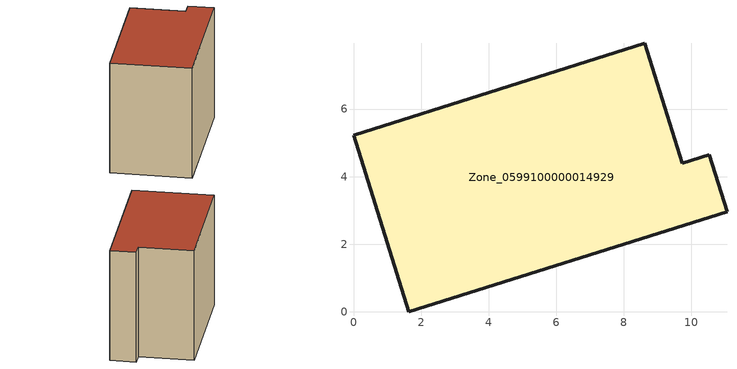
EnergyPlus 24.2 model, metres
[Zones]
Zone_0599100000014929
 floor ground (C_G): 1.63,0 0,5.23 8.62,7.95 9.73,4.4 10.54,4.65 11.06,2.96 z0
 wall outside (C_F): 9.73,4.4 8.62,7.95 0,5.23 1.63,0 11.06,2.96 10.54,4.65 9.73,4.4 z0:7.91
 roof outside (C_R): 11.06,2.96 10.54,4.65 9.73,4.4 8.62,7.95 0,5.23 1.63,0 z7.91
[BUILDING]
Pand.0599100000014929: North Axis=0; Terrain=City; Loads Convergence Tolerance Value=0.04; Temperature Convergence Tolerance Value=0.4; Solar Distribution=FullExterior; Maximum Number of Warmup Days=25; Minimum Number of Warmup Days=1
[Site:Location]
Rotterdam.The.Hague.AP_ZH_NLD Design_Conditions: Latitude=51.96; Longitude=4.45; Time Zone=1; Elevation=-4.5
[SITE:GROUNDTEMPERATURE:BUILDINGSURFACE]
18, 18, 18, 18, 18, 18, 18, 18, 18, 18, 18, 18
[MATERIAL] Thermal Absorptance=0.9; Solar Absorptance=0.7; Visible Absorptance=0.7
Name | Roughness | Thickness | Conductivity | Density | Specific Heat
G.TI.1975-1991 | MediumSmooth | 0.15 | 0.288461 | 540 | 1210
F.TI.1975-1991 | Rough | 0.3 | 0.230769 | 1920 | 840
R.TI.1975-1991 | MediumRough | 0.2 | 0.153846 | 1500 | 1000
[CONSTRUCTION]
C_G: G.TI.1975-1991
C_F: F.TI.1975-1991
C_R: R.TI.1975-1991
[ZONE]
Zone_0599100000014929: Type=1; Multiplier=1; Ceiling Height=Autocalculate; Volume=Autocalculate; Floor Area=autocalculate; Part of Total Floor Area=Yes
[ZONEINFILTRATION:DESIGNFLOWRATE]
Infil_Zone_0599100000014929: Zone or ZoneList or Space or SpaceList=Zone_0599100000014929; Schedule=AlwaysOn; Design Flow Rate Calculation Method=Flow/Area; Flow Rate per Floor Area=0.003; Constant Term Coefficient=1; Temperature Term Coefficient=0; Velocity Term Coefficient=0; Velocity Squared Term Coefficient=0
[HVACTEMPLATE:ZONE:IDEALLOADSAIRSYSTEM]
Zone_0599100000014929: Maximum Heating Supply Air Temperature=50; Minimum Cooling Supply Air Temperature=13; Maximum Heating Supply Air Humidity Ratio=0.0156; Minimum Cooling Supply Air Humidity Ratio=0.0077; Heating Limit=NoLimit; Cooling Limit=NoLimit; Dehumidification Control Type=ConstantSensibleHeatRatio; Cooling Sensible Heat Ratio=0.7; Dehumidification Setpoint=60; Humidification Control Type=None; Humidification Setpoint=30; Outdoor Air Method=None; Outdoor Air Flow Rate per Person=0.00944; Outdoor Air Flow Rate per Zone Floor Area=0; Outdoor Air Flow Rate per Zone=0; Demand Controlled Ventilation Type=None; Outdoor Air Economizer Type=NoEconomizer; Heat Recovery Type=None; Sensible Heat Recovery Effectiveness=0.7; Latent Heat Recovery Effectiveness=0.65
[ZONECONTROL:THERMOSTAT]
ThermostatControl_Zone_0599100000014929: Zone or ZoneList=Zone_0599100000014929; Control Type Schedule=DualSetpointControlType; Control 1=Thermostat_Zone_0599100000014929; Temperature Difference Between Cutout And Setpoint=0
[THERMOSTATSETPOINT:DUALSETPOINT]
Thermostat_Zone_0599100000014929: Heating Setpoint Temperature Schedule=HeatingSetpoint_Zone_0599100000014929; Cooling Setpoint Temperature Schedule=CoolingSetpoint_Zone_0599100000014929
[SCHEDULE:COMPACT]
HeatingSetpoint_Zone_0599100000014929: Through: 12/31, For: AllDays, Until: 24:00, 21
CoolingSetpoint_Zone_0599100000014929: Through: 12/31, For: AllDays, Until: 24:00, 24
DualSetpointControlType: Through: 12/31, For: AllDays, Until: 24:00, 4
AlwaysOn: Through: 12/31, For: AllDays, Until: 24:00, 1
